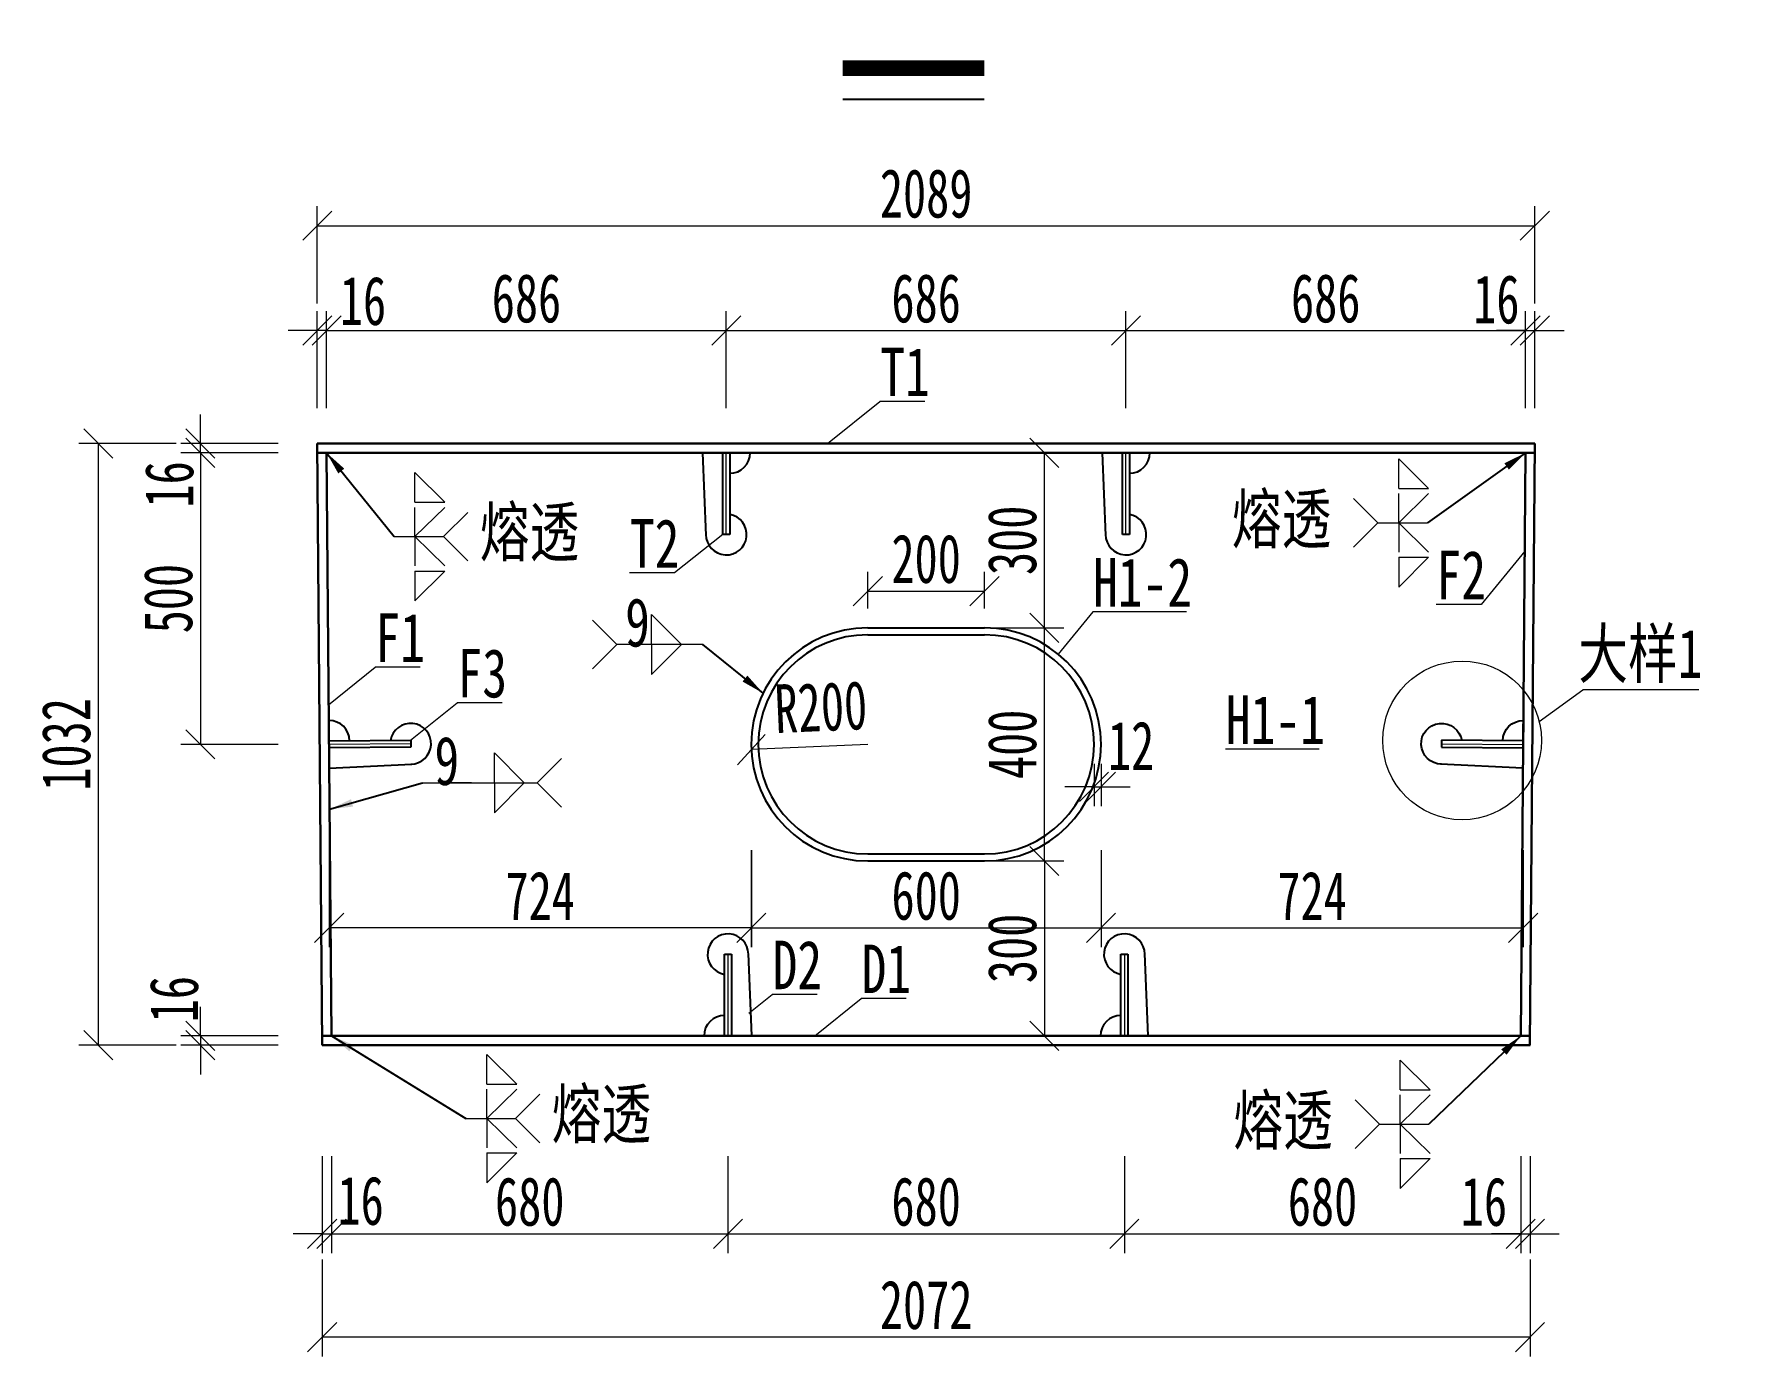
# Model space of a CAD drawing. Header units: millimetres. Extents: x -358959 to 47, y -122282 to 697692.
# Drawn here: x -144182 to -141229, y 126402 to 128670 of the extents above; entities that cross this region are included whole.
import ezdxf
from ezdxf.enums import TextEntityAlignment as Align

# ---------------------------------------------------------------- set-up
doc = ezdxf.new("R2010")
doc.units = ezdxf.units.MM
doc.header["$LTSCALE"] = 2
doc.header["$PDMODE"] = 34
doc.layers.get('Defpoints').update_dxf_attribs({"color": 8, "lineweight": 9})
for name, color, linetype, lineweight in [('标注', 4, 'Continuous', 13), ('桥 构造粗实', 1, 'Continuous', 30), ('细实线', 4, 'Continuous', 15), ('钢板粗线', 1, 'Continuous', 25)]:
    doc.layers.add(name, color=color, linetype=linetype, lineweight=lineweight)
doc.styles.add('111', font='仿宋_GB2312.ttf', dxfattribs={"width": 0.7})
doc.styles.add('SMEDI', font='仿宋_GB2312.ttf', dxfattribs={"width": 0.75})
doc.styles.get("Standard").update_dxf_attribs({"font": '仿宋_GB2312.ttf'})
doc.dimstyles.new('200', dxfattribs={"dimscale": 0, "dimtxt": 2.5, "dimasz": 1.5, "dimexe": 1, "dimexo": 1, "dimgap": 0.4, "dimtad": 1, "dimdec": 0, "dimdsep": 46, "dimtxsty": '111', "dimblk": 'OBLIQUE', "dimcen": 0, "dimclrd": 256, "dimclre": 256, "dimclrt": 256, "dimadec": 4, "dimazin": 0, "dimtfac": 1, "dimtdec": 0, "dimtmove": 2, "dimatfit": 3, "dimfxl": 4, "dimfxlon": 1, "dimtolj": 1, "dimlwd": -1, "dimlwe": -1, "dimarcsym": 0})
doc.dimstyles.new('MSteel_1.0_1.0', dxfattribs={"dimtxt": 3, "dimasz": 1.2, "dimexe": 1, "dimexo": 1, "dimgap": 1, "dimtad": 3, "dimtoh": 1, "dimdec": 0, "dimzin": 0, "dimdsep": 46, "dimtxsty": 'Standard', "dimblk": 'ARCHTICK', "dimcen": 0.09, "dimclrd": 3, "dimclre": 3, "dimadec": 4, "dimazin": 0, "dimtfac": 1, "dimtdec": 0, "dimtofl": 0, "dimtmove": 0, "dimatfit": 3, "dimfxl": 1, "dimtolj": 1, "dimtzin": 0, "dimarcsym": 0})

# ---------------------------------------------------------------- blocks, each defined once
blk = doc.blocks.new('12-140 有孔')
at = {"layer": 'Defpoints', "ltscale": 5}
blk.add_line((0, 140), (0, 0), dxfattribs=at)
at = {"layer": '钢板粗线'}
for p, q in [((-6, 0), (-6, 140)), ((-6, 140), (6, 140)), ((6, 140), (6, 0)), ((41, 0), (35, 141.5)), ((-41, 0), (41, 0))]:
    blk.add_line(p, q, dxfattribs=at)
for centre, start, end in [((0, 140), 0, 260.1291), ((-6, 0), 90, 180)]:
    blk.add_arc(centre, 35, start, end, dxfattribs=at)
blk = doc.blocks.new('_Oblique')
at = {"color": 0, "linetype": 'ByBlock', "lineweight": -2}
blk.add_line((-0.5, -0.5), (0.5, 0.5), dxfattribs=at)
blk = doc.blocks.new('*D3766')
at = {"layer": 'Defpoints', "color": 0, "ltscale": 5, "transparency": 16777216}
for p in [(-142951.8, 127443), (-142752, 127452)]:
    blk.add_point(p, dxfattribs=at)
at = {"layer": '标注', "ltscale": 5, "transparency": 16777216}
blk.add_line((-142752, 127452), (-142951.8, 127443), dxfattribs=at)
at = {"layer": '标注', "ltscale": 5, "transparency": 16777216, "xscale": 49.99999999999995, "yscale": 49.99999999999995, "zscale": 49.99999999999995, "rotation": 182.5726833926512}
blk.add_blockref('_Oblique', (-142951.8, 127443), dxfattribs=at)
at = {"layer": '标注', "ltscale": 5, "transparency": 16777216, "insert": (-142832.6, 127515.8), "char_height": 83.33, "attachment_point": 5, "rotation": 2.5727, "style": '111'}
blk.add_mtext('\\A1;R200', dxfattribs=at)
blk = doc.blocks.new('*D3767')
at = {"layer": 'Defpoints', "color": 0, "ltscale": 5, "transparency": 16777216}
for p in [(-142752, 127652), (-142449.2, 127652), (-142752, 127252)]:
    blk.add_point(p, dxfattribs=at)
at = {"layer": '标注', "ltscale": 5, "transparency": 16777216}
for p, q in [((-142582.5, 127652), (-142415.8, 127652)), ((-142449.2, 127252), (-142449.2, 127652)), ((-142582.5, 127252), (-142415.8, 127252))]:
    blk.add_line(p, q, dxfattribs=at)
at = {"layer": '标注', "ltscale": 5, "transparency": 16777216, "xscale": 49.99999999999995, "yscale": 49.99999999999995, "zscale": 49.99999999999995}
for p, rotation in [((-142449.2, 127652), 90), ((-142449.2, 127252), 270)]:
    blk.add_blockref('_Oblique', p, dxfattribs=dict(at, rotation=rotation))
at = {"layer": '标注', "ltscale": 5, "transparency": 16777216, "insert": (-142504.2, 127452), "char_height": 83.33, "attachment_point": 5, "rotation": 90, "style": '111'}
blk.add_mtext('\\A1;400', dxfattribs=at)
blk = doc.blocks.new('*D3768')
at = {"layer": 'Defpoints', "color": 0, "ltscale": 5, "transparency": 16777216}
for p in [(-142951.8, 127443), (-142352, 127452), (-142352, 127137.3)]:
    blk.add_point(p, dxfattribs=at)
at = {"layer": '标注', "ltscale": 5, "transparency": 16777216}
for p, q in [((-142951.8, 127270.7), (-142951.8, 127104)), ((-142352, 127270.7), (-142352, 127104)), ((-142951.8, 127137.3), (-142352, 127137.3))]:
    blk.add_line(p, q, dxfattribs=at)
at = {"layer": '标注', "ltscale": 5, "transparency": 16777216, "xscale": 49.99999999999995, "yscale": 49.99999999999995, "zscale": 49.99999999999995, "rotation": 180}
blk.add_blockref('_Oblique', (-142951.8, 127137.3), dxfattribs=at)
at = {"layer": '标注', "ltscale": 5, "transparency": 16777216, "xscale": 49.99999999999995, "yscale": 49.99999999999995, "zscale": 49.99999999999995}
blk.add_blockref('_Oblique', (-142352, 127137.3), dxfattribs=at)
at = {"layer": '标注', "ltscale": 5, "transparency": 16777216, "insert": (-142651.9, 127192.3), "char_height": 83.33, "attachment_point": 5, "style": '111'}
blk.add_mtext('\\A1;600', dxfattribs=at)
blk = doc.blocks.new('*D3632')
at = {"layer": 'Defpoints', "color": 0, "ltscale": 5, "transparency": 16777216}
for p in [(-142552, 127714.9), (-142752, 127652), (-142552, 127652)]:
    blk.add_point(p, dxfattribs=at)
at = {"layer": '标注', "ltscale": 5, "transparency": 16777216}
for p, q in [((-142752, 127685.3), (-142752, 127748.2)), ((-142552, 127685.3), (-142552, 127748.2)), ((-142752, 127714.9), (-142552, 127714.9))]:
    blk.add_line(p, q, dxfattribs=at)
at = {"layer": '标注', "ltscale": 5, "transparency": 16777216, "xscale": 49.99999999999995, "yscale": 49.99999999999995, "zscale": 49.99999999999995, "rotation": 180}
blk.add_blockref('_Oblique', (-142752, 127714.9), dxfattribs=at)
at = {"layer": '标注', "ltscale": 5, "transparency": 16777216, "xscale": 49.99999999999995, "yscale": 49.99999999999995, "zscale": 49.99999999999995}
blk.add_blockref('_Oblique', (-142552, 127714.9), dxfattribs=at)
at = {"layer": '标注', "ltscale": 5, "transparency": 16777216, "insert": (-142652, 127769.9), "char_height": 83.33, "attachment_point": 5, "style": '111'}
blk.add_mtext('\\A1;200', dxfattribs=at)
blk = doc.blocks.new('*D3769')
at = {"layer": 'Defpoints', "color": 0, "ltscale": 5, "transparency": 16777216}
for p in [(-142364, 127452), (-142352, 127452), (-142352, 127379.2)]:
    blk.add_point(p, dxfattribs=at)
at = {"layer": '标注', "ltscale": 5, "transparency": 16777216}
for p, q in [((-142364, 127418.6), (-142364, 127345.9)), ((-142352, 127418.6), (-142352, 127345.9)), ((-142364, 127379.2), (-142414, 127379.2)), ((-142364, 127379.2), (-142352, 127379.2)), ((-142352, 127379.2), (-142302, 127379.2))]:
    blk.add_line(p, q, dxfattribs=at)
at = {"layer": '标注', "ltscale": 5, "transparency": 16777216, "xscale": 49.99999999999995, "yscale": 49.99999999999995, "zscale": 49.99999999999995}
blk.add_blockref('_Oblique', (-142364, 127379.2), dxfattribs=at)
at = {"layer": '标注', "ltscale": 5, "transparency": 16777216, "xscale": 49.99999999999995, "yscale": 49.99999999999995, "zscale": 49.99999999999995, "rotation": 180}
blk.add_blockref('_Oblique', (-142352, 127379.2), dxfattribs=at)
at = {"layer": '标注', "ltscale": 5, "transparency": 16777216, "insert": (-142300.4, 127449.8), "char_height": 83.33, "attachment_point": 5, "style": '111'}
blk.add_mtext('\\A1;12', dxfattribs=at)
blk = doc.blocks.new('_ArchTick')
at = {"color": 0, "linetype": 'ByBlock', "const_width": 0.15}
blk.add_lwpolyline([(-0.5, -0.5), (0.5, 0.5)], dxfattribs=at)
blk = doc.blocks.new('*D3633')
at = {"layer": 'Defpoints', "color": 0, "ltscale": 5, "transparency": 16777216}
for p in [(-142752, 127252), (-142752, 126952), (-142449.2, 126952)]:
    blk.add_point(p, dxfattribs=at)
at = {"layer": '标注', "ltscale": 5, "transparency": 16777216}
for p, q in [((-142582.5, 127252), (-142415.8, 127252)), ((-142449.2, 127252), (-142449.2, 126952)), ((-142582.5, 126952), (-142415.8, 126952))]:
    blk.add_line(p, q, dxfattribs=at)
at = {"layer": '标注', "ltscale": 5, "transparency": 16777216, "xscale": 49.99999999999995, "yscale": 49.99999999999995, "zscale": 49.99999999999995}
for p, rotation in [((-142449.2, 127252), 90), ((-142449.2, 126952), 270)]:
    blk.add_blockref('_Oblique', p, dxfattribs=dict(at, rotation=rotation))
at = {"layer": '标注', "ltscale": 5, "transparency": 16777216, "insert": (-142504.2, 127102), "char_height": 83.33, "attachment_point": 5, "rotation": 90, "style": '111'}
blk.add_mtext('\\A1;300', dxfattribs=at)
blk = doc.blocks.new('*D3634')
at = {"layer": 'Defpoints', "color": 0, "ltscale": 5, "transparency": 16777216}
for p in [(-142652, 127952), (-142449.2, 127952), (-142719.8, 127652)]:
    blk.add_point(p, dxfattribs=at)
at = {"layer": '标注', "ltscale": 5, "transparency": 16777216}
for p, q in [((-142582.5, 127952), (-142415.8, 127952)), ((-142449.2, 127652), (-142449.2, 127952)), ((-142582.5, 127652), (-142415.8, 127652))]:
    blk.add_line(p, q, dxfattribs=at)
at = {"layer": '标注', "ltscale": 5, "transparency": 16777216, "xscale": 50.00000000000042, "yscale": 50.00000000000042, "zscale": 50.00000000000042}
for p, rotation in [((-142449.2, 127952), 90), ((-142449.2, 127652), 270)]:
    blk.add_blockref('_Oblique', p, dxfattribs=dict(at, rotation=rotation))
at = {"layer": '标注', "ltscale": 5, "transparency": 16777216, "insert": (-142504.2, 127802), "char_height": 83.33, "attachment_point": 5, "rotation": 90, "style": '111'}
blk.add_mtext('\\A1;300', dxfattribs=at)
blk = doc.blocks.new('*D3635')
at = {"layer": 'Defpoints', "color": 0, "ltscale": 5, "transparency": 16777216}
for p in [(-142352, 127452), (-141627.8, 127452), (-141627.8, 127137.3)]:
    blk.add_point(p, dxfattribs=at)
at = {"layer": '标注', "ltscale": 5, "transparency": 16777216}
for p, q in [((-142352, 127270.7), (-142352, 127104)), ((-141627.8, 127270.7), (-141627.8, 127104)), ((-142352, 127137.3), (-141627.8, 127137.3))]:
    blk.add_line(p, q, dxfattribs=at)
at = {"layer": '标注', "ltscale": 5, "transparency": 16777216, "xscale": 50.00000000000042, "yscale": 50.00000000000042, "zscale": 50.00000000000042, "rotation": 180}
blk.add_blockref('_Oblique', (-142352, 127137.3), dxfattribs=at)
at = {"layer": '标注', "ltscale": 5, "transparency": 16777216, "xscale": 50.00000000000042, "yscale": 50.00000000000042, "zscale": 50.00000000000042}
blk.add_blockref('_Oblique', (-141627.8, 127137.3), dxfattribs=at)
at = {"layer": '标注', "ltscale": 5, "transparency": 16777216, "insert": (-141989.9, 127192.3), "char_height": 83.33, "attachment_point": 5, "style": '111'}
blk.add_mtext('\\A1;724', dxfattribs=at)
blk = doc.blocks.new('12-140 无孔')
at = {"layer": 'Defpoints', "ltscale": 5}
blk.add_line((0, 140), (0, 0), dxfattribs=at)
at = {"layer": '钢板粗线'}
for p, q in [((-6, 0), (-6, 140)), ((-6, 140), (6, 140)), ((6, 140), (6, 0))]:
    blk.add_line(p, q, dxfattribs=at)
blk = doc.blocks.new('*D3636')
at = {"layer": 'Defpoints', "color": 0, "ltscale": 5, "transparency": 16777216}
for p in [(-143676.2, 127452), (-142952, 127452), (-143676.2, 127137.3)]:
    blk.add_point(p, dxfattribs=at)
at = {"layer": '标注', "ltscale": 5, "transparency": 16777216}
for p, q in [((-143676.2, 127270.7), (-143676.2, 127104)), ((-142952, 127270.7), (-142952, 127104)), ((-142952, 127137.3), (-143676.2, 127137.3))]:
    blk.add_line(p, q, dxfattribs=at)
at = {"layer": '标注', "ltscale": 5, "transparency": 16777216, "xscale": 50.00000000000042, "yscale": 50.00000000000042, "zscale": 50.00000000000042, "rotation": 180}
blk.add_blockref('_Oblique', (-143676.2, 127137.3), dxfattribs=at)
at = {"layer": '标注', "ltscale": 5, "transparency": 16777216, "xscale": 50.00000000000042, "yscale": 50.00000000000042, "zscale": 50.00000000000042}
blk.add_blockref('_Oblique', (-142952, 127137.3), dxfattribs=at)
at = {"layer": '标注', "ltscale": 5, "transparency": 16777216, "insert": (-143314.1, 127192.3), "char_height": 83.33, "attachment_point": 5, "style": '111'}
blk.add_mtext('\\A1;724', dxfattribs=at)
blk = doc.blocks.new('*D3643')
at = {"layer": 'Defpoints', "color": 0, "ltscale": 5, "transparency": 16777216}
for p in [(-143696.4, 128161.8), (-143696.4, 127949.2), (-143680.4, 127949.4)]:
    blk.add_point(p, dxfattribs=at)
at = {"layer": '标注', "ltscale": 5, "transparency": 16777216}
for p, q in [((-143696.4, 128028.4), (-143696.4, 128195.1)), ((-143680.4, 128028.4), (-143680.4, 128195.1)), ((-143696.4, 128161.8), (-143746.4, 128161.8)), ((-143680.4, 128161.8), (-143696.4, 128161.8)), ((-143680.4, 128161.8), (-143630.4, 128161.8))]:
    blk.add_line(p, q, dxfattribs=at)
at = {"layer": '标注', "ltscale": 5, "transparency": 16777216, "xscale": 50.00000000000006, "yscale": 50.00000000000006, "zscale": 50.00000000000006}
blk.add_blockref('_Oblique', (-143696.4, 128161.8), dxfattribs=at)
at = {"layer": '标注', "ltscale": 5, "transparency": 16777216, "xscale": 50.00000000000006, "yscale": 50.00000000000006, "zscale": 50.00000000000006, "rotation": 180}
blk.add_blockref('_Oblique', (-143680.4, 128161.8), dxfattribs=at)
at = {"layer": '标注', "ltscale": 5, "transparency": 16777216, "insert": (-143618, 128212.3), "char_height": 83.33, "attachment_point": 5, "style": '111'}
blk.add_mtext('\\A1;16', dxfattribs=at)
blk = doc.blocks.new('*D3644')
at = {"layer": 'Defpoints', "color": 0, "ltscale": 5, "transparency": 16777216}
for p in [(-142994.8, 128161.8), (-143680.4, 127949.4), (-142994.8, 127949.4)]:
    blk.add_point(p, dxfattribs=at)
at = {"layer": '标注', "ltscale": 5, "transparency": 16777216}
for p, q in [((-143680.4, 128028.4), (-143680.4, 128195.1)), ((-142994.8, 128028.4), (-142994.8, 128195.1)), ((-143680.4, 128161.8), (-142994.8, 128161.8))]:
    blk.add_line(p, q, dxfattribs=at)
at = {"layer": '标注', "ltscale": 5, "transparency": 16777216, "xscale": 50.00000000000006, "yscale": 50.00000000000006, "zscale": 50.00000000000006, "rotation": 180}
blk.add_blockref('_Oblique', (-143680.4, 128161.8), dxfattribs=at)
at = {"layer": '标注', "ltscale": 5, "transparency": 16777216, "xscale": 50.00000000000006, "yscale": 50.00000000000006, "zscale": 50.00000000000006}
blk.add_blockref('_Oblique', (-142994.8, 128161.8), dxfattribs=at)
at = {"layer": '标注', "ltscale": 5, "transparency": 16777216, "insert": (-143337.6, 128216.8), "char_height": 83.33, "attachment_point": 5, "style": '111'}
blk.add_mtext('\\A1;686', dxfattribs=at)
blk = doc.blocks.new('*D3645')
at = {"layer": 'Defpoints', "color": 0, "ltscale": 5, "transparency": 16777216}
for p in [(-141607.7, 128161.8), (-141623.7, 127949.4), (-141607.7, 127949.4)]:
    blk.add_point(p, dxfattribs=at)
at = {"layer": '标注', "ltscale": 5, "transparency": 16777216}
for p, q in [((-141623.7, 128028.4), (-141623.7, 128195.1)), ((-141607.7, 128028.4), (-141607.7, 128195.1)), ((-141623.7, 128161.8), (-141673.7, 128161.8)), ((-141623.7, 128161.8), (-141607.7, 128161.8)), ((-141607.7, 128161.8), (-141557.7, 128161.8))]:
    blk.add_line(p, q, dxfattribs=at)
at = {"layer": '标注', "ltscale": 5, "transparency": 16777216, "xscale": 50.00000000000006, "yscale": 50.00000000000006, "zscale": 50.00000000000006}
blk.add_blockref('_Oblique', (-141623.7, 128161.8), dxfattribs=at)
at = {"layer": '标注', "ltscale": 5, "transparency": 16777216, "xscale": 50.00000000000006, "yscale": 50.00000000000006, "zscale": 50.00000000000006, "rotation": 180}
blk.add_blockref('_Oblique', (-141607.7, 128161.8), dxfattribs=at)
at = {"layer": '标注', "ltscale": 5, "transparency": 16777216, "insert": (-141673.8, 128215), "char_height": 83.33, "attachment_point": 5, "style": '111'}
blk.add_mtext('\\A1;16', dxfattribs=at)
blk = doc.blocks.new('*D3646')
at = {"layer": 'Defpoints', "color": 0, "ltscale": 5, "transparency": 16777216}
for p in [(-141607.7, 128341.6), (-143696.4, 127949.4), (-141607.7, 127949.4)]:
    blk.add_point(p, dxfattribs=at)
at = {"layer": '标注', "ltscale": 5, "transparency": 16777216}
for p, q in [((-143696.4, 128208.2), (-143696.4, 128374.9)), ((-141607.7, 128208.2), (-141607.7, 128374.9)), ((-143696.4, 128341.6), (-141607.7, 128341.6))]:
    blk.add_line(p, q, dxfattribs=at)
at = {"layer": '标注', "ltscale": 5, "transparency": 16777216, "xscale": 50.00000000000006, "yscale": 50.00000000000006, "zscale": 50.00000000000006, "rotation": 180}
blk.add_blockref('_Oblique', (-143696.4, 128341.6), dxfattribs=at)
at = {"layer": '标注', "ltscale": 5, "transparency": 16777216, "xscale": 50.00000000000006, "yscale": 50.00000000000006, "zscale": 50.00000000000006}
blk.add_blockref('_Oblique', (-141607.7, 128341.6), dxfattribs=at)
at = {"layer": '标注', "ltscale": 5, "transparency": 16777216, "insert": (-142652, 128396.6), "char_height": 83.33, "attachment_point": 5, "style": '111'}
blk.add_mtext('\\A1;2089', dxfattribs=at)
blk = doc.blocks.new('*D3647')
at = {"layer": 'Defpoints', "color": 0, "ltscale": 5, "transparency": 16777216}
for p in [(-142309.2, 128161.8), (-142994.8, 127949.4), (-142309.2, 127949.4)]:
    blk.add_point(p, dxfattribs=at)
at = {"layer": '标注', "ltscale": 5, "transparency": 16777216}
for p, q in [((-142994.8, 128028.4), (-142994.8, 128195.1)), ((-142309.2, 128028.4), (-142309.2, 128195.1)), ((-142994.8, 128161.8), (-142309.2, 128161.8))]:
    blk.add_line(p, q, dxfattribs=at)
at = {"layer": '标注', "ltscale": 5, "transparency": 16777216, "xscale": 50.00000000000006, "yscale": 50.00000000000006, "zscale": 50.00000000000006, "rotation": 180}
blk.add_blockref('_Oblique', (-142994.8, 128161.8), dxfattribs=at)
at = {"layer": '标注', "ltscale": 5, "transparency": 16777216, "xscale": 50.00000000000006, "yscale": 50.00000000000006, "zscale": 50.00000000000006}
blk.add_blockref('_Oblique', (-142309.2, 128161.8), dxfattribs=at)
at = {"layer": '标注', "ltscale": 5, "transparency": 16777216, "insert": (-142652, 128216.8), "char_height": 83.33, "attachment_point": 5, "style": '111'}
blk.add_mtext('\\A1;686', dxfattribs=at)
blk = doc.blocks.new('*D3648')
at = {"layer": 'Defpoints', "color": 0, "ltscale": 5, "transparency": 16777216}
for p in [(-141623.7, 128161.8), (-142309.2, 127949.4), (-141623.7, 127949.4)]:
    blk.add_point(p, dxfattribs=at)
at = {"layer": '标注', "ltscale": 5, "transparency": 16777216}
for p, q in [((-142309.2, 128028.4), (-142309.2, 128195.1)), ((-141623.7, 128028.4), (-141623.7, 128195.1)), ((-142309.2, 128161.8), (-141623.7, 128161.8))]:
    blk.add_line(p, q, dxfattribs=at)
at = {"layer": '标注', "ltscale": 5, "transparency": 16777216, "xscale": 50.00000000000006, "yscale": 50.00000000000006, "zscale": 50.00000000000006, "rotation": 180}
blk.add_blockref('_Oblique', (-142309.2, 128161.8), dxfattribs=at)
at = {"layer": '标注', "ltscale": 5, "transparency": 16777216, "xscale": 50.00000000000006, "yscale": 50.00000000000006, "zscale": 50.00000000000006}
blk.add_blockref('_Oblique', (-141623.7, 128161.8), dxfattribs=at)
at = {"layer": '标注', "ltscale": 5, "transparency": 16777216, "insert": (-141966.5, 128216.8), "char_height": 83.33, "attachment_point": 5, "style": '111'}
blk.add_mtext('\\A1;686', dxfattribs=at)
blk = doc.blocks.new('*D3649')
at = {"layer": 'Defpoints', "color": 0, "ltscale": 5, "transparency": 16777216}
for p in [(-143897, 127968), (-143680.4, 127968), (-143680.4, 127952)]:
    blk.add_point(p, dxfattribs=at)
at = {"layer": '标注', "ltscale": 5, "transparency": 16777216}
for p, q in [((-143897, 127968), (-143897, 128018)), ((-143763.7, 127968), (-143930.4, 127968)), ((-143897, 127952), (-143897, 127968)), ((-143763.7, 127952), (-143930.4, 127952)), ((-143897, 127952), (-143897, 127902))]:
    blk.add_line(p, q, dxfattribs=at)
at = {"layer": '标注', "ltscale": 5, "transparency": 16777216, "xscale": 50.00000000000006, "yscale": 50.00000000000006, "zscale": 50.00000000000006}
for p, rotation in [((-143897, 127968), 270), ((-143897, 127952), 90)]:
    blk.add_blockref('_Oblique', p, dxfattribs=dict(at, rotation=rotation))
at = {"layer": '标注', "ltscale": 5, "transparency": 16777216, "insert": (-143950.2, 127897.9), "char_height": 83.33, "attachment_point": 5, "rotation": 90, "style": '111'}
blk.add_mtext('\\A1;16', dxfattribs=at)
blk = doc.blocks.new('*D3650')
at = {"layer": 'Defpoints', "color": 0, "ltscale": 5, "transparency": 16777216}
for p in [(-143680.4, 127952), (-143897, 127452), (-143676.2, 127452)]:
    blk.add_point(p, dxfattribs=at)
at = {"layer": '标注', "ltscale": 5, "transparency": 16777216}
for p, q in [((-143763.7, 127952), (-143930.4, 127952)), ((-143897, 127952), (-143897, 127452)), ((-143763.7, 127452), (-143930.4, 127452))]:
    blk.add_line(p, q, dxfattribs=at)
at = {"layer": '标注', "ltscale": 5, "transparency": 16777216, "xscale": 50.00000000000006, "yscale": 50.00000000000006, "zscale": 50.00000000000006}
for p, rotation in [((-143897, 127952), 90), ((-143897, 127452), 270)]:
    blk.add_blockref('_Oblique', p, dxfattribs=dict(at, rotation=rotation))
at = {"layer": '标注', "ltscale": 5, "transparency": 16777216, "insert": (-143952, 127702), "char_height": 83.33, "attachment_point": 5, "rotation": 90, "style": '111'}
blk.add_mtext('\\A1;500', dxfattribs=at)
blk = doc.blocks.new('*D3651')
at = {"layer": 'Defpoints', "color": 0, "ltscale": 5, "transparency": 16777216}
for p in [(-143897, 126936), (-143672.1, 126952), (-143672.1, 126936)]:
    blk.add_point(p, dxfattribs=at)
at = {"layer": '标注', "ltscale": 5, "transparency": 16777216}
for p, q in [((-143897, 126952), (-143897, 127002)), ((-143763.7, 126952), (-143930.4, 126952)), ((-143763.7, 126936), (-143930.4, 126936)), ((-143897, 126952), (-143897, 126936)), ((-143897, 126936), (-143897, 126886))]:
    blk.add_line(p, q, dxfattribs=at)
at = {"layer": '标注', "ltscale": 5, "transparency": 16777216, "xscale": 50.00000000000006, "yscale": 50.00000000000006, "zscale": 50.00000000000006}
for p, rotation in [((-143897, 126952), 270), ((-143897, 126936), 90)]:
    blk.add_blockref('_Oblique', p, dxfattribs=dict(at, rotation=rotation))
at = {"layer": '标注', "ltscale": 5, "transparency": 16777216, "insert": (-143942, 127014.9), "char_height": 83.33, "attachment_point": 5, "rotation": 90, "style": '111'}
blk.add_mtext('\\A1;16', dxfattribs=at)
blk = doc.blocks.new('*D3652')
at = {"layer": 'Defpoints', "color": 0, "ltscale": 5, "transparency": 16777216}
for p in [(-144072, 127968), (-143696.5, 127968), (-143687.9, 126936)]:
    blk.add_point(p, dxfattribs=at)
at = {"layer": '标注', "ltscale": 5, "transparency": 16777216}
for p, q in [((-143938.7, 127968), (-144105.4, 127968)), ((-144072, 126936), (-144072, 127968)), ((-143938.7, 126936), (-144105.4, 126936))]:
    blk.add_line(p, q, dxfattribs=at)
at = {"layer": '标注', "ltscale": 5, "transparency": 16777216, "xscale": 50.00000000000006, "yscale": 50.00000000000006, "zscale": 50.00000000000006}
for p, rotation in [((-144072, 127968), 90), ((-144072, 126936), 270)]:
    blk.add_blockref('_Oblique', p, dxfattribs=dict(at, rotation=rotation))
at = {"layer": '标注', "ltscale": 5, "transparency": 16777216, "insert": (-144127, 127452), "char_height": 83.33, "attachment_point": 5, "rotation": 90, "style": '111'}
blk.add_mtext('\\A1;1032', dxfattribs=at)
blk = doc.blocks.new('*D3788')
at = {"layer": 'Defpoints', "color": 0, "ltscale": 5, "transparency": 16777216}
for p in [(46.6, 128644.7), (-143672.1, 126952), (-174.2, 126952)]:
    blk.add_point(p, dxfattribs=at)
at = {"layer": '标注', "ltscale": 5, "transparency": 16777216}
for p, q in [((-40.9, 128644.7), (-207.6, 128644.7)), ((-174.2, 128644.7), (-174.2, 126952)), ((-307.6, 126952), (-140.9, 126952))]:
    blk.add_line(p, q, dxfattribs=at)
at = {"layer": '标注', "ltscale": 5, "transparency": 16777216, "xscale": 50.00000000000006, "yscale": 50.00000000000006, "zscale": 50.00000000000006}
for p, rotation in [((-174.2, 128644.7), 90), ((-174.2, 126952), 270)]:
    blk.add_blockref('_Oblique', p, dxfattribs=dict(at, rotation=rotation))
at = {"layer": '标注', "ltscale": 5, "transparency": 16777216, "insert": (-229.2, 127798.4), "char_height": 83.33, "attachment_point": 5, "rotation": 90, "style": '111'}
blk.add_mtext('\\A1;1693', dxfattribs=at)
blk = doc.blocks.new('*D3655')
at = {"layer": 'Defpoints', "color": 0, "ltscale": 5, "transparency": 16777216}
for p in [(-143688.1, 126818.6), (-143672.1, 126818.8), (-143672.1, 126612.5)]:
    blk.add_point(p, dxfattribs=at)
at = {"layer": '标注', "ltscale": 5, "transparency": 16777216}
for p, q in [((-143688.1, 126745.9), (-143688.1, 126579.2)), ((-143672.1, 126745.9), (-143672.1, 126579.2)), ((-143688.1, 126612.5), (-143738.1, 126612.5)), ((-143688.1, 126612.5), (-143672.1, 126612.5)), ((-143672.1, 126612.5), (-143622.1, 126612.5))]:
    blk.add_line(p, q, dxfattribs=at)
at = {"layer": '标注', "ltscale": 5, "transparency": 16777216, "xscale": 50.00000000000006, "yscale": 50.00000000000006, "zscale": 50.00000000000006}
blk.add_blockref('_Oblique', (-143688.1, 126612.5), dxfattribs=at)
at = {"layer": '标注', "ltscale": 5, "transparency": 16777216, "xscale": 50.00000000000006, "yscale": 50.00000000000006, "zscale": 50.00000000000006, "rotation": 180}
blk.add_blockref('_Oblique', (-143672.1, 126612.5), dxfattribs=at)
at = {"layer": '标注', "ltscale": 5, "transparency": 16777216, "insert": (-143622.1, 126668.9), "char_height": 83.33, "attachment_point": 5, "style": '111'}
blk.add_mtext('\\A1;16', dxfattribs=at)
blk = doc.blocks.new('*D3656')
at = {"layer": 'Defpoints', "color": 0, "ltscale": 5, "transparency": 16777216}
for p in [(-143672.1, 126818.8), (-142992, 126818.8), (-142992, 126612.5)]:
    blk.add_point(p, dxfattribs=at)
at = {"layer": '标注', "ltscale": 5, "transparency": 16777216}
for p, q in [((-143672.1, 126745.9), (-143672.1, 126579.2)), ((-142992, 126745.9), (-142992, 126579.2)), ((-143672.1, 126612.5), (-142992, 126612.5))]:
    blk.add_line(p, q, dxfattribs=at)
at = {"layer": '标注', "ltscale": 5, "transparency": 16777216, "xscale": 50.00000000000006, "yscale": 50.00000000000006, "zscale": 50.00000000000006, "rotation": 180}
blk.add_blockref('_Oblique', (-143672.1, 126612.5), dxfattribs=at)
at = {"layer": '标注', "ltscale": 5, "transparency": 16777216, "xscale": 50.00000000000006, "yscale": 50.00000000000006, "zscale": 50.00000000000006}
blk.add_blockref('_Oblique', (-142992, 126612.5), dxfattribs=at)
at = {"layer": '标注', "ltscale": 5, "transparency": 16777216, "insert": (-143332, 126667.5), "char_height": 83.33, "attachment_point": 5, "style": '111'}
blk.add_mtext('\\A1;680', dxfattribs=at)
blk = doc.blocks.new('*D3657')
at = {"layer": 'Defpoints', "color": 0, "ltscale": 5, "transparency": 16777216}
for p in [(-142992, 126818.8), (-142312, 126818.6), (-142312, 126612.5)]:
    blk.add_point(p, dxfattribs=at)
at = {"layer": '标注', "ltscale": 5, "transparency": 16777216}
for p, q in [((-142992, 126745.9), (-142992, 126579.2)), ((-142312, 126745.9), (-142312, 126579.2)), ((-142992, 126612.5), (-142312, 126612.5))]:
    blk.add_line(p, q, dxfattribs=at)
at = {"layer": '标注', "ltscale": 5, "transparency": 16777216, "xscale": 50.00000000000006, "yscale": 50.00000000000006, "zscale": 50.00000000000006, "rotation": 180}
blk.add_blockref('_Oblique', (-142992, 126612.5), dxfattribs=at)
at = {"layer": '标注', "ltscale": 5, "transparency": 16777216, "xscale": 50.00000000000006, "yscale": 50.00000000000006, "zscale": 50.00000000000006}
blk.add_blockref('_Oblique', (-142312, 126612.5), dxfattribs=at)
at = {"layer": '标注', "ltscale": 5, "transparency": 16777216, "insert": (-142652, 126667.5), "char_height": 83.33, "attachment_point": 5, "style": '111'}
blk.add_mtext('\\A1;680', dxfattribs=at)
blk = doc.blocks.new('*D3658')
at = {"layer": 'Defpoints', "color": 0, "ltscale": 5, "transparency": 16777216}
for p in [(-142312, 126818.6), (-141632, 126818.6), (-141632, 126612.5)]:
    blk.add_point(p, dxfattribs=at)
at = {"layer": '标注', "ltscale": 5, "transparency": 16777216}
for p, q in [((-142312, 126745.9), (-142312, 126579.2)), ((-141632, 126745.9), (-141632, 126579.2)), ((-142312, 126612.5), (-141632, 126612.5))]:
    blk.add_line(p, q, dxfattribs=at)
at = {"layer": '标注', "ltscale": 5, "transparency": 16777216, "xscale": 50.00000000000006, "yscale": 50.00000000000006, "zscale": 50.00000000000006, "rotation": 180}
blk.add_blockref('_Oblique', (-142312, 126612.5), dxfattribs=at)
at = {"layer": '标注', "ltscale": 5, "transparency": 16777216, "xscale": 50.00000000000006, "yscale": 50.00000000000006, "zscale": 50.00000000000006}
blk.add_blockref('_Oblique', (-141632, 126612.5), dxfattribs=at)
at = {"layer": '标注', "ltscale": 5, "transparency": 16777216, "insert": (-141972, 126667.5), "char_height": 83.33, "attachment_point": 5, "style": '111'}
blk.add_mtext('\\A1;680', dxfattribs=at)
blk = doc.blocks.new('*D3659')
at = {"layer": 'Defpoints', "color": 0, "ltscale": 5, "transparency": 16777216}
for p in [(-141632, 126818.6), (-141616, 126818.6), (-141616, 126612.5)]:
    blk.add_point(p, dxfattribs=at)
at = {"layer": '标注', "ltscale": 5, "transparency": 16777216}
for p, q in [((-141632, 126745.9), (-141632, 126579.2)), ((-141616, 126745.9), (-141616, 126579.2)), ((-141632, 126612.5), (-141682, 126612.5)), ((-141632, 126612.5), (-141616, 126612.5)), ((-141616, 126612.5), (-141566, 126612.5))]:
    blk.add_line(p, q, dxfattribs=at)
at = {"layer": '标注', "ltscale": 5, "transparency": 16777216, "xscale": 50.00000000000006, "yscale": 50.00000000000006, "zscale": 50.00000000000006}
blk.add_blockref('_Oblique', (-141632, 126612.5), dxfattribs=at)
at = {"layer": '标注', "ltscale": 5, "transparency": 16777216, "xscale": 50.00000000000006, "yscale": 50.00000000000006, "zscale": 50.00000000000006, "rotation": 180}
blk.add_blockref('_Oblique', (-141616, 126612.5), dxfattribs=at)
at = {"layer": '标注', "ltscale": 5, "transparency": 16777216, "insert": (-141695.1, 126667.2), "char_height": 83.33, "attachment_point": 5, "style": '111'}
blk.add_mtext('\\A1;16', dxfattribs=at)
blk = doc.blocks.new('*D3660')
at = {"layer": 'Defpoints', "color": 0, "ltscale": 5, "transparency": 16777216}
for p in [(-143688.1, 126818.6), (-141616, 126818.6), (-143688.1, 126435.2)]:
    blk.add_point(p, dxfattribs=at)
at = {"layer": '标注', "ltscale": 5, "transparency": 16777216}
for p, q in [((-143688.1, 126568.6), (-143688.1, 126401.9)), ((-141616, 126568.6), (-141616, 126401.9)), ((-141616, 126435.2), (-143688.1, 126435.2))]:
    blk.add_line(p, q, dxfattribs=at)
at = {"layer": '标注', "ltscale": 5, "transparency": 16777216, "xscale": 50.00000000000006, "yscale": 50.00000000000006, "zscale": 50.00000000000006, "rotation": 180}
blk.add_blockref('_Oblique', (-143688.1, 126435.2), dxfattribs=at)
at = {"layer": '标注', "ltscale": 5, "transparency": 16777216, "xscale": 50.00000000000006, "yscale": 50.00000000000006, "zscale": 50.00000000000006}
blk.add_blockref('_Oblique', (-141616, 126435.2), dxfattribs=at)
at = {"layer": '标注', "ltscale": 5, "transparency": 16777216, "insert": (-142652, 126490.2), "char_height": 83.33, "attachment_point": 5, "style": '111'}
blk.add_mtext('\\A1;2072', dxfattribs=at)

msp = doc.modelspace()

# ---------------------------------------------------------------- linework, layer by layer
at = {"color": 4}
msp.add_line((-142795, 128558.6), (-142552.3, 128558.6), dxfattribs=at)
at = {"color": 6, "const_width": 26.7}
msp.add_lwpolyline([(-142795, 128611.9), (-142552.3, 128611.9)], dxfattribs=at)
at = {"layer": '标注', "ltscale": 5}
msp.add_line((-142366.2, 127679.3), (-142425.4, 127606.8), dxfattribs=at)
msp.add_circle((-141732.6, 127458.8), 136.1, dxfattribs=at)
at = {"layer": '桥 构造粗实'}
for p, q in [((-143696.5, 127968), (-143687.9, 126936)), ((-143696.4, 127968), (-141607.7, 127968)), ((-141616.1, 126936), (-141607.6, 127968)), ((-143696.4, 127952), (-141607.7, 127952)), ((-143680.4, 127952), (-143672.1, 126952)), ((-141632, 126952), (-141623.7, 127952)), ((-143688.1, 126952), (-141616, 126952)), ((-143688.1, 126936), (-141616, 126936))]:
    msp.add_line(p, q, dxfattribs=at)
at = {"layer": '细实线'}
for p, q in [((-142821.1, 127968), (-142731.3, 128040.3)), ((-142654.1, 128040.3), (-142731.3, 128040.3)), ((-141841.3, 127890.7), (-141841.3, 127942)), ((-141790, 127890.7), (-141841.3, 127942)), ((-143529, 127867.2), (-143529, 127918.5)), ((-143477.6, 127867.2), (-143529, 127918.5)), ((-141841.3, 127890.7), (-141790, 127890.7)), ((-141841.3, 127831.8), (-141841.3, 127882.1)), ((-141841.3, 127831.8), (-141790, 127882.1)), ((-143529, 127867.2), (-143477.6, 127867.2)), ((-143529, 127808.3), (-143529, 127858.5)), ((-143529, 127808.3), (-143477.6, 127858.5)), ((-143479.7, 127808.3), (-143438, 127849.9)), ((-141877.2, 127831.8), (-141918.8, 127873.5)), ((-141877.2, 127831.8), (-141918.8, 127790.2)), ((-141877.2, 127831.8), (-141792, 127831.8)), ((-141841.3, 127831.8), (-141841.3, 127781.6)), ((-141841.3, 127831.8), (-141790, 127781.6)), ((-143564.8, 127808.3), (-143479.7, 127808.3)), ((-143529, 127808.3), (-143529, 127758)), ((-143529, 127808.3), (-143477.6, 127758)), ((-143479.7, 127808.3), (-143438, 127766.6)), ((-143000.8, 127812), (-143083.5, 127746)), ((-141841.3, 127772.9), (-141841.3, 127721.6)), ((-141841.3, 127772.9), (-141790, 127772.9)), ((-141790, 127772.9), (-141841.3, 127721.6)), ((-141625.1, 127783.3), (-141699.8, 127691.9)), ((-143529, 127749.3), (-143529, 127698)), ((-143529, 127749.3), (-143477.6, 127749.3)), ((-143477.6, 127749.3), (-143529, 127698)), ((-143083.5, 127746), (-143160.7, 127746)), ((-143123, 127623.4), (-143123, 127674.8)), ((-143071.7, 127623.4), (-143123, 127674.8)), ((-142205.6, 127679.3), (-142366.2, 127679.3)), ((-141699.8, 127691.9), (-141777.1, 127691.9)), ((-143182.5, 127623.4), (-143224.1, 127665.1)), ((-143182.5, 127623.4), (-143224.1, 127581.8)), ((-143035.1, 127623.4), (-143182.5, 127623.4)), ((-143123, 127623.4), (-143123, 127572.1)), ((-143071.7, 127623.4), (-143123, 127572.1)), ((-143677.1, 127520.1), (-143597.3, 127584.5)), ((-143520, 127584.5), (-143597.3, 127584.5)), ((-143536.3, 127459.1), (-143456.4, 127523.5)), ((-143379.2, 127523.5), (-143456.4, 127523.5)), ((-141600.5, 127491.3), (-141525.4, 127545.3)), ((-141326.4, 127545.3), (-141525.4, 127545.3)), ((-143392.7, 127386), (-143392.7, 127437.3)), ((-143341.4, 127386), (-143392.7, 127437.3)), ((-141977.8, 127443.6), (-142138.4, 127443.6)), ((-143319.3, 127386), (-143277.7, 127427.6)), ((-143515.7, 127386), (-143319.3, 127386)), ((-143431.8, 127386), (-143483.1, 127386)), ((-143431.8, 127386), (-143483.1, 127386)), ((-143392.7, 127386), (-143392.7, 127334.7)), ((-143341.4, 127386), (-143392.7, 127334.7)), ((-143319.3, 127386), (-143277.7, 127344.3)), ((-142955.9, 126991), (-142916, 127023.1)), ((-142838.8, 127023.1), (-142916, 127023.1)), ((-142843.2, 126952), (-142763.3, 127016.3)), ((-142686.1, 127016.3), (-142763.3, 127016.3)), ((-143405.7, 126869), (-143405.7, 126920.3)), ((-143354.3, 126869), (-143405.7, 126920.3)), ((-141838.7, 126859.3), (-141838.7, 126910.6)), ((-141787.3, 126859.3), (-141838.7, 126910.6)), ((-143405.7, 126869), (-143354.3, 126869)), ((-143405.7, 126810.1), (-143405.7, 126860.4)), ((-143405.7, 126810.1), (-143354.3, 126860.4)), ((-143356.4, 126810.1), (-143314.7, 126851.8)), ((-141838.7, 126859.3), (-141787.3, 126859.3)), ((-141838.7, 126800.4), (-141838.7, 126850.7)), ((-141838.7, 126800.4), (-141787.3, 126850.7)), ((-141874.5, 126800.4), (-141916.2, 126842.1)), ((-143441.5, 126810.1), (-143356.4, 126810.1)), ((-143405.7, 126810.1), (-143405.7, 126759.8)), ((-143405.7, 126810.1), (-143354.3, 126759.8)), ((-143356.4, 126810.1), (-143314.7, 126768.4)), ((-141874.5, 126800.4), (-141916.2, 126758.7)), ((-141874.5, 126800.4), (-141789.4, 126800.4)), ((-141838.7, 126800.4), (-141838.7, 126750.1)), ((-141838.7, 126800.4), (-141787.3, 126750.1)), ((-143405.7, 126751.2), (-143405.7, 126699.9)), ((-143405.7, 126751.2), (-143354.3, 126751.2)), ((-143354.3, 126751.2), (-143405.7, 126699.9)), ((-141838.7, 126741.5), (-141838.7, 126690.2)), ((-141838.7, 126741.5), (-141787.3, 126741.5)), ((-141787.3, 126741.5), (-141838.7, 126690.2))]:
    msp.add_line(p, q, dxfattribs=at)
at = {"layer": '钢板粗线'}
for p, q in [((-142752, 127652), (-142552, 127652)), ((-142752, 127640), (-142552, 127640)), ((-142752, 127264), (-142552, 127264)), ((-142752, 127252), (-142552, 127252))]:
    msp.add_line(p, q, dxfattribs=at)
for centre, radius, start, end in [((-142752, 127452), 200, 90, 270), ((-142552, 127452), 200, 270, 90), ((-142752, 127452), 188, 90, 270), ((-142552, 127452), 188, 270, 90)]:
    msp.add_arc(centre, radius, start, end, dxfattribs=at)

# ---------------------------------------------------------------- block references
at = {"layer": '标注', "ltscale": 5}
for p, rotation in [((-142994.8, 127952), 180), ((-142309.2, 127952), 180), ((-143676.2, 127452), 270.4754982264109)]:
    msp.add_blockref('12-140 有孔', p, dxfattribs=dict(at, rotation=rotation))
at = {"layer": '标注', "ltscale": 5, "xscale": -1}
for name, rotation in [('12-140 有孔', 89.52450177358908), ('12-140 无孔', 89.52450178325174)]:
    msp.add_blockref(name, (-141627.8, 127452), dxfattribs=dict(at, rotation=rotation))
at = {"layer": '标注', "ltscale": 5}
for p in [(-142992, 126952), (-142312, 126952)]:
    msp.add_blockref('12-140 有孔', p, dxfattribs=at)

# ---------------------------------------------------------------- texts
at = {"layer": '细实线', "style": 'SMEDI', "width": 0.75}
for s, p in [('T1', (-142730.8, 128049.3)), ('T2', (-143160.3, 127755)), ('H1-2', (-142365.8, 127688.2)), ('F2', (-141776.6, 127700.8)), ('F1', (-143596.8, 127593.5)), ('大样1', (-141533.2, 127566.1)), ('F3', (-143455.9, 127532.5)), ('H1-1', (-142137.9, 127452.5)), ('D2', (-142915.5, 127032.1)), ('D1', (-142762.8, 127025.3))]:
    msp.add_text(s, height=83.33, dxfattribs=at).set_placement(p)
for s, height, p in [('熔透', 83.33, (-142127.6, 127838.9)), ('熔透', 83.33, (-143417.7, 127816.5)), ('9', 83.3, (-143168.4, 127661.4)), ('9', 83.3, (-143495.5, 127423.9)), ('熔透', 83.33, (-143294.4, 126818.4)), ('熔透', 83.33, (-142125, 126807.4))]:
    msp.add_text(s, height=height, dxfattribs=at).set_placement(p, align=Align.MIDDLE_LEFT)

# ---------------------------------------------------------------- dimensions: what is measured, and where the dimension line sits
at = {"layer": '标注', "ltscale": 5}
for base, p1, p2, angle, picture, middle in [((-174.2, 126952), (46.6, 128644.7), (-143672.1, 126952), 90, '*D3788', (-229.2, 127798.4)), ((-144072, 127968), (-143687.9, 126936), (-143696.5, 127968), 90, '*D3652', (-144127, 127452)), ((-143897, 127452), (-143680.4, 127952), (-143676.2, 127452), 90, '*D3650', (-143952, 127702)), ((-142449.2, 127952), (-142719.8, 127652), (-142652, 127952), 90, '*D3634', (-142504.2, 127802)), ((-142449.2, 127652), (-142752, 127252), (-142752, 127652), 90, '*D3767', (-142504.2, 127452)), ((-143676.2, 127137.3), (-142952, 127452), (-143676.2, 127452), 180, '*D3636', (-143314.1, 127192.3)), ((-142449.2, 126952), (-142752, 127252), (-142752, 126952), 90, '*D3633', (-142504.2, 127102))]:
    dim = msp.add_linear_dim(base=base, p1=p1, p2=p2, angle=angle, dimstyle='200', override={"dimscale": 33.333333, "dimarcsym": 1}, dxfattribs=at)
    dim.commit()
    dim.dimension.update_dxf_attribs({"geometry": picture, "text_midpoint": middle})
for base, p1, p2, picture, middle in [((-141607.7, 128341.6), (-143696.4, 127949.4), (-141607.7, 127949.4), '*D3646', (-142652, 128396.6)), ((-142994.8, 128161.8), (-143680.4, 127949.4), (-142994.8, 127949.4), '*D3644', (-143337.6, 128216.8)), ((-142309.2, 128161.8), (-142994.8, 127949.4), (-142309.2, 127949.4), '*D3647', (-142652, 128216.8)), ((-141623.7135, 128161.7776), (-142309.2494, 127949.3658), (-141623.7135, 127949.3658), '*D3648', (-141966.4815, 128216.7776)), ((-142552, 127714.9), (-142752, 127652), (-142552, 127652), '*D3632', (-142652, 127769.9)), ((-142352, 127137.3), (-142951.8, 127443), (-142352, 127452), '*D3768', (-142651.9, 127192.3)), ((-141627.8, 127137.3), (-142352, 127452), (-141627.8, 127452), '*D3635', (-141989.9, 127192.3)), ((-143688.1, 126435.2), (-141616, 126818.6), (-143688.1, 126818.6), '*D3660', (-142652, 126490.2)), ((-142992, 126612.5), (-143672.1, 126818.8), (-142992, 126818.8), '*D3656', (-143332, 126667.5)), ((-142312, 126612.5), (-142992, 126818.8), (-142312, 126818.6), '*D3657', (-142652, 126667.5)), ((-141632, 126612.5), (-142312, 126818.6), (-141632, 126818.6), '*D3658', (-141972, 126667.5))]:
    dim = msp.add_linear_dim(base=base, p1=p1, p2=p2, dimstyle='200', override={"dimscale": 33.333333, "dimarcsym": 1}, dxfattribs=at)
    dim.commit()
    dim.dimension.update_dxf_attribs({"geometry": picture, "text_midpoint": middle})
for base, p1, p2, picture, middle in [((-143696.4, 128161.8), (-143680.4, 127949.4), (-143696.4, 127949.2), '*D3643', (-143618, 128212.3)), ((-141607.7, 128161.8), (-141623.7, 127949.4), (-141607.7, 127949.4), '*D3645', (-141673.8, 128215)), ((-142352, 127379.2), (-142364, 127452), (-142352, 127452), '*D3769', (-142300.4, 127449.8)), ((-143672.1, 126612.5), (-143688.1, 126818.6), (-143672.1, 126818.8), '*D3655', (-143622.1, 126668.9)), ((-141616, 126612.5), (-141632, 126818.6), (-141616, 126818.6), '*D3659', (-141695.1, 126667.2))]:
    dim = msp.add_linear_dim(base=base, p1=p1, p2=p2, dimstyle='200', override={"dimscale": 33.333333, "dimarcsym": 1}, dxfattribs=at)
    dim.commit()
    dim.dimension.update_dxf_attribs({"geometry": picture, "text_midpoint": middle, "dimtype": 160})
for base, p1, p2, picture, middle in [((-143897, 127968), (-143680.4, 127952), (-143680.4, 127968), '*D3649', (-143950.2, 127897.9)), ((-143897, 126936), (-143672.1, 126952), (-143672.1, 126936), '*D3651', (-143942, 127014.9))]:
    dim = msp.add_linear_dim(base=base, p1=p1, p2=p2, angle=90, dimstyle='200', override={"dimscale": 33.333333, "dimarcsym": 1}, dxfattribs=at)
    dim.commit()
    dim.dimension.update_dxf_attribs({"geometry": picture, "text_midpoint": middle, "dimtype": 160})
dim = msp.add_radius_dim(center=(-142752, 127452), mpoint=(-142951.8, 127443), dimstyle='200', override={"dimscale": 33.333333, "dimarcsym": 1}, dxfattribs=at)
dim.commit()
dim.dimension.update_dxf_attribs({"geometry": '*D3766', "text_midpoint": (-142832.6, 127515.8), "dimtype": 164})

# ---------------------------------------------------------------- leaders
at = {"layer": '细实线'}
for points in [[(-143680.4, 127952), (-143564.8, 127808.3)], [(-141623.7, 127952), (-141792, 127831.8)], [(-142931.7, 127539.7), (-143035.1, 127623.4)], [(-143675.3, 127340.7), (-143515.7, 127386)], [(-143672.1, 126952), (-143441.5, 126810.1)], [(-141632, 126952), (-141789.4, 126800.4)]]:
    msp.add_leader(points, dimstyle='MSteel_1.0_1.0', override={"dimscale": 33.333333, "dimclrd": 256}, dxfattribs=at)

doc.saveas('drawing.dxf')
